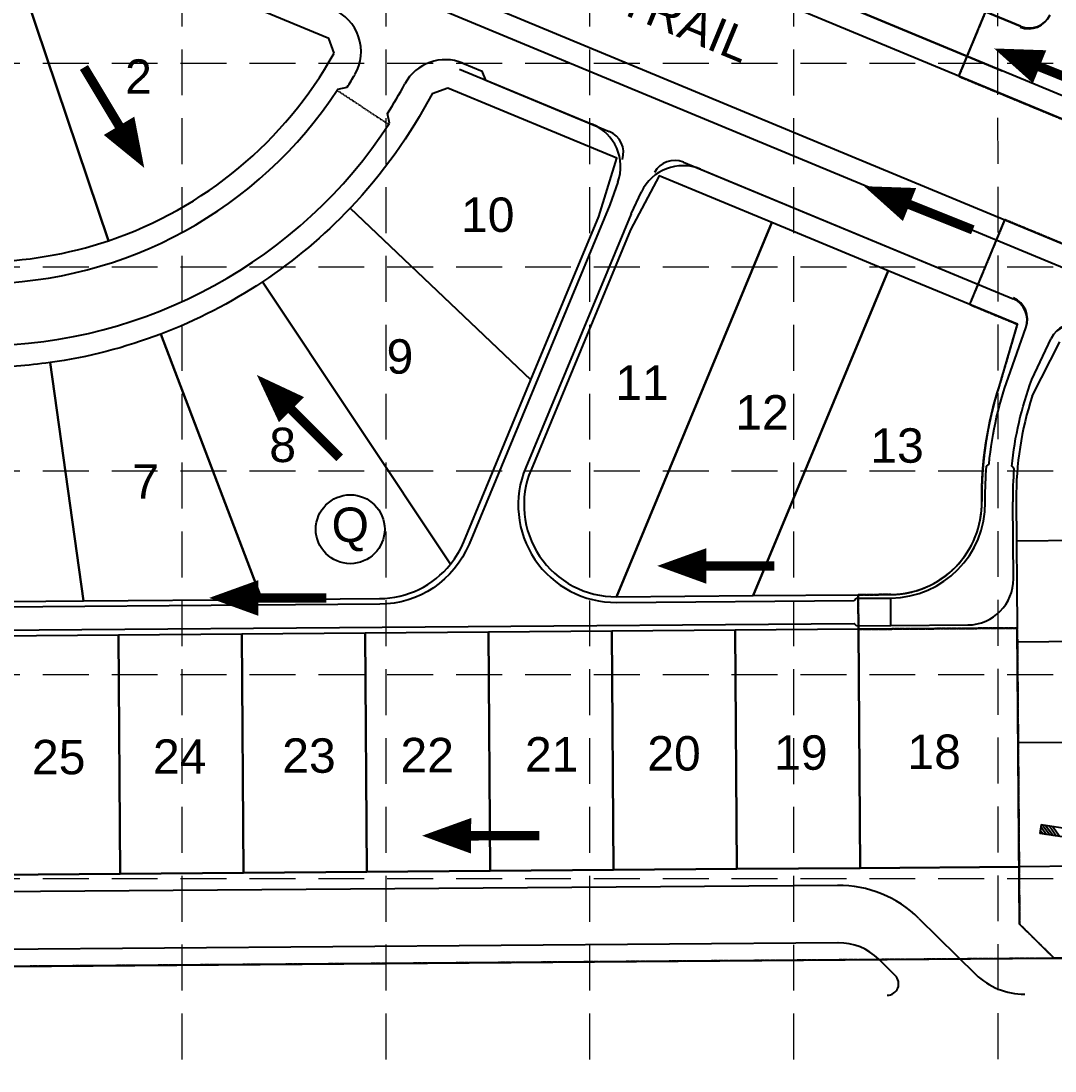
# Model space of a CAD drawing. Header units: inches. Extents: x 2510995 to 2514555, y 7106046 to 7111737.
# Drawn here: x 2513148.5 to 2513598.8, y 7109429.3 to 7109886.7 of the extents above; entities that cross this region are included whole.
import ezdxf
from ezdxf.enums import TextEntityAlignment as Align

# ---------------------------------------------------------------- set-up
doc = ezdxf.new("R2010")
doc.units = ezdxf.units.IN
doc.header["$MEASUREMENT"] = 0
for name, pattern in [('BORDER2', [0.875, 0.25, -0.125, 0.25, -0.125, 0, -0.125]), ('DASHED', [0.75, 0.5, -0.25]), ('HIDDEN', [0.375, 0.25, -0.125]), ('HIDDEN2', [0.1875, 0.125, -0.0625]), ('XHO460PV$0$HIDDEN2', [0.1875, 0.125, -0.0625])]:
    doc.linetypes.add(name, pattern=pattern)
for name, color, linetype in [('C-STNM-N', 4, 'Continuous'), ('C-WTRC-FULL-PH2B-N', 7, 'Continuous'), ('GRID', 254, 'DASHED'), ('XHO459PT$0$V-BNDY-N-P6', 6, 'BORDER2'), ('XHO459PT$0$V-PROP-SUBD-N-P6', 14, 'Continuous'), ('XHO459PT$0$V-RWAY-LINE-N-P6', 14, 'Continuous'), ('XHO459PV$0$C-ROAD-BACK-P6', 14, 'Continuous'), ('XHO459PV$0$C-ROAD-BACK-P7', 9, 'Continuous'), ('XHO459PV$0$C-ROAD-FACE-P6', 6, 'Continuous'), ('XHO459PV$0$C-ROAD-TEMP-P6', 6, 'Continuous'), ('XHO460PT$0$V-AREA-PLINE', 6, 'Continuous'), ('XHO460PT$0$V-BNDY-N-P7', 3, 'HIDDEN2'), ('XHO460PT$0$V-PROP-BLOK-IDEN-N-P7', 6, 'Continuous'), ('XHO460PT$0$V-PROP-SUBD-IDEN-N-P7', 6, 'Continuous'), ('XHO460PT$0$V-PROP-SUBD-N-P7', 7, 'Continuous'), ('XHO460PV$0$C-ROAD-BOC-N', 4, 'Continuous'), ('XHO460PV$0$C-TRANSITION', 6, 'XHO460PV$0$HIDDEN2'), ('XHOE001PT$0$V-BNDY-ROW-DED-E', 6, 'Continuous')]:
    doc.layers.add(name, color=color, linetype=linetype)
doc.layers.add('XHO459PT$0$V-AREA-PLIN', color=163, linetype='Continuous', plot=False)
doc.styles.get("Standard").update_dxf_attribs({"font": 'ARIAL.TTF'})

# ---------------------------------------------------------------- blocks, each defined once
blk = doc.blocks.new('ARR')
blk.add_lwpolyline([(-5.56, 0.32, 0, 3.78, 0), (-0.35, 0.31, 3.78, 3.78, 0)], format="xyseb")
at = {"const_width": 1}
blk.add_lwpolyline([(-0.35, 0.31), (6.88, 0.31)], dxfattribs=at)

msp = doc.modelspace()

# ---------------------------------------------------------------- linework, layer by layer
at = {"color": 7}
for p, q in [((2513592.8, 7109536.72), (2513592.19, 7109532.79)), ((2513619.4, 7109528.58), (2513592.19, 7109532.79)), ((2513592.42, 7109534.27), (2513593.67, 7109532.56)), ((2513592.64, 7109535.74), (2513595.14, 7109532.33)), ((2513592.8, 7109536.72), (2513620.01, 7109532.52)), ((2513593.28, 7109536.65), (2513596.6, 7109532.11)), ((2513594.75, 7109536.42), (2513598.07, 7109531.88)), ((2513596.22, 7109536.19), (2513599.54, 7109531.65)), ((2513597.68, 7109535.97), (2513601.01, 7109531.43))]:
    msp.add_line(p, q, dxfattribs=at)
at = {"layer": 'GRID', "color": 252, "linetype": 'HIDDEN', "lineweight": 0, "ltscale": 80}
for p, q in [((2513218.74, 7106494.34), (2513218.74, 7111643.94)), ((2513307.52, 7106494.33), (2513307.52, 7111643.94)), ((2513396.3, 7106494.32), (2513396.3, 7111643.94)), ((2513485.08, 7106494.3), (2513485.08, 7111643.94)), ((2513574.28, 7106494.5), (2513573.86, 7111643.94)), ((2511088, 7109868.32), (2514461.67, 7109868.32)), ((2511088, 7109779.54), (2514461.67, 7109779.54)), ((2511088, 7109690.76), (2514461.67, 7109690.76)), ((2511088, 7109601.98), (2514461.67, 7109601.98)), ((2511088, 7109513.2), (2514461.67, 7109513.2))]:
    msp.add_line(p, q, dxfattribs=at)
at = {"layer": 'XHO459PT$0$V-AREA-PLIN', "color": 7}
msp.add_lwpolyline([(2513928.13, 7110000.52), (2513844.9, 7109799.95, 0.06848), (2513832.79, 7109753.8), (2513835.95, 7109480.24), (2513598.51, 7109478.38), (2513583.4, 7109493.27), (2513582.39, 7109622.26), (2513513.23, 7109621.72), (2513513.11, 7109636.72), (2513527.27, 7109636.83, 0.41556), (2513566.96, 7109677.33, -0.081606), (2513574.61, 7109727.83), (2513582.45, 7109754.57), (2513561.67, 7109763.19), (2513577, 7109800.13), (2513679.71, 7109757.51), (2513684.72, 7109760.58, -0.032186), (2513690.94, 7109801.65), (2513687.43, 7109808.44), (2513556.92, 7109862.6), (2513572.25, 7109899.55)], format="xyb", dxfattribs=at)
msp.add_lwpolyline([(2513928.13, 7110000.52), (2513844.9, 7109799.95, 0.06848), (2513832.79, 7109753.8), (2513835.95, 7109480.24), (2513598.51, 7109478.38), (2513583.4, 7109493.27), (2513582.39, 7109622.26), (2513513.23, 7109621.72), (2513513.11, 7109636.72), (2513527.27, 7109636.83, 0.41556), (2513566.96, 7109677.33, -0.081606), (2513574.61, 7109727.83), (2513582.45, 7109754.57), (2513561.67, 7109763.19), (2513577, 7109800.13), (2513679.71, 7109757.51), (2513684.72, 7109760.58, -0.032186), (2513690.94, 7109801.65), (2513687.43, 7109808.44), (2513556.92, 7109862.6), (2513572.25, 7109899.55)], format="xyb", dxfattribs=at)
at = {"layer": 'XHO459PT$0$V-BNDY-N-P6', "color": 7}
for p, q in [((2513572.25, 7109899.55), (2513556.92, 7109862.6)), ((2513556.92, 7109862.6), (2513687.43, 7109808.44)), ((2513577, 7109800.13), (2513561.67, 7109763.19)), ((2513679.71, 7109757.51), (2513577, 7109800.13)), ((2513561.67, 7109763.19), (2513582.45, 7109754.57)), ((2513582.45, 7109754.57), (2513574.61, 7109727.83)), ((2513527.27, 7109636.83), (2513513.11, 7109636.72)), ((2513513.11, 7109636.72), (2513513.23, 7109621.72)), ((2513513.23, 7109621.72), (2513582.39, 7109622.26)), ((2513582.39, 7109622.26), (2513583.4, 7109493.27)), ((2513583.4, 7109493.27), (2513598.51, 7109478.38)), ((2513598.51, 7109478.38), (2513835.95, 7109480.24))]:
    msp.add_line(p, q, dxfattribs=at)
for centre, radius, start, end in [((2513724.47, 7109679.29), 157.53, 162.0519, 180.7132), ((2513526.96, 7109676.83), 40, 270.4499, 0.7134)]:
    msp.add_arc(centre, radius, start, end, dxfattribs=at)
at = {"layer": 'XHO459PT$0$V-PROP-SUBD-N-P6', "color": 7}
for p, q in [((2513684.09, 7109660.92), (2513582.09, 7109660.12)), ((2513684.43, 7109616.97), (2513582.43, 7109616.17)), ((2513684.78, 7109573.02), (2513582.78, 7109572.22)), ((2513685.2, 7109519.06), (2513583.2, 7109518.27))]:
    msp.add_line(p, q, dxfattribs=at)
at = {"layer": 'XHO459PT$0$V-RWAY-LINE-N-P6', "color": 7}
for p, q in [((2513588.88, 7109723.21), (2513600.92, 7109746.9)), ((2513581.95, 7109678.18), (2513582.39, 7109622.26))]:
    msp.add_line(p, q, dxfattribs=at)
msp.add_arc((2513724.44, 7109679.3), 142.5, 162.0517, 180.4488, dxfattribs=at)
at = {"layer": 'XHO459PV$0$C-ROAD-BACK-P6', "color": 7}
for points in [[(2513702.32, 7109795.02, 0.359196), (2513690.39, 7109817.5), (2513575.81, 7109865.05)], [(2513588.61, 7109785.03), (2513670.39, 7109751.09, 0.499227), (2513697.93, 7109767.33, 13149.900397)]]:
    msp.add_lwpolyline(points, format="xyb", dxfattribs=at)
for centre, start, end in [((2513587.69, 7109893.68), 247.4628, 334.6004), ((2513576.73, 7109756.4), 340.5373, 67.4628), ((2513606.26, 7109744.14), 67.4628, 154.7991)]:
    msp.add_arc(centre, 10, start, end, dxfattribs=at)
at = {"layer": 'XHO459PV$0$C-ROAD-BACK-P7', "color": 7}
for p, q in [((2513042.73, 7110086.26), (2513575.81, 7109865.05)), ((2513165.77, 7110057.94), (2513583.86, 7109884.44)), ((2513016.29, 7110022.53), (2513588.61, 7109785.03)), ((2513339.51, 7109865.66), (2513397.32, 7109841.68)), ((2513444.42, 7109822.13), (2513580.56, 7109765.64)), ((2513408.48, 7109816.47), (2513404.94, 7109806.57)), ((2513414.18, 7109802.74), (2513418.69, 7109812.24)), ((2513511.29, 7109634.21), (2513512.28, 7109635.21)), ((2513052.05, 7109620.61), (2513511.37, 7109624.21)), ((2513512.38, 7109623.21), (2513511.37, 7109624.21)), ((2513512.38, 7109623.21), (2513527.38, 7109623.33))]:
    msp.add_line(p, q, dxfattribs=at)
for points in [[(2513404.94, 7109806.57), (2513343.62, 7109658.8, -0.301033), (2513304.7, 7109632.59), (2513084.41, 7109630.86)], [(2513414.18, 7109802.74), (2513368.3, 7109692.18, 0.53724), (2513407.89, 7109633.4), (2513511.29, 7109634.21)]]:
    msp.add_lwpolyline(points, format="xyb", dxfattribs=at)
msp.add_lwpolyline([(2513512.28, 7109635.21), (2513527.28, 7109635.33)], dxfattribs=at)
for centre, start, end in [((2513389.65, 7109823.2), 340.3253, 67.4628), ((2513436.75, 7109803.66), 67.4628, 154.6004)]:
    msp.add_arc(centre, 20, start, end, dxfattribs=at)
at = {"layer": 'XHO459PV$0$C-ROAD-FACE-P6', "color": 7}
for p, q in [((2513579.42, 7109734), (2513586.16, 7109753.07)), ((2513588.77, 7109730.47), (2513597.21, 7109748.4)), ((2513569.02, 7109692.7), (2513570.11, 7109693.65)), ((2513580.98, 7109691.67), (2513580.07, 7109692.72)), ((2513580.72, 7109643.75), (2513580.46, 7109677.25)), ((2513527.38, 7109623.33), (2513560.88, 7109623.59))]:
    msp.add_line(p, q, dxfattribs=at)
for points in [[(2513570.11, 7109693.65, -0.067095), (2513579.42, 7109734)], [(2513580.07, 7109692.72, -0.067057), (2513588.77, 7109730.47)], [(2513568.46, 7109677.15), (2513568.45, 7109678.08, -0.023471), (2513569.02, 7109692.7, -0.09239)]]:
    msp.add_lwpolyline(points, format="xyb", dxfattribs=at)
for centre, radius, start, end in [((2513587.36, 7109893.54), 10.25, 248.889, 336.1118), ((2513576.59, 7109756.74), 10.25, 339.0204, 66.0314), ((2513606.59, 7109744.28), 10.25, 68.884, 156.3053), ((2513724.52, 7109679.28), 144.08, 175.0646, 180.8038), ((2513526.96, 7109676.83), 41.5, 270.4488, 0.4488), ((2513560.72, 7109643.59), 20, 270.4488, 0.4488)]:
    msp.add_arc(centre, radius, start, end, dxfattribs=at)
at = {"layer": 'XHO459PV$0$C-ROAD-TEMP-P6', "color": 7}
msp.add_line((2513527.38, 7109623.33), (2513527.28, 7109635.33), dxfattribs=at)
at = {"layer": 'XHO460PT$0$V-AREA-PLINE', "color": 7}
for points in [[(2513034.01, 7110079.59), (2513027.48, 7110076.89), (2513012.15, 7110039.95), (2513014.85, 7110033.41), (2513577, 7109800.13), (2513679.71, 7109757.51), (2513684.72, 7109760.58, -0.032186), (2513690.94, 7109801.65), (2513687.43, 7109808.44), (2513556.92, 7109862.6)], [(2513034.01, 7110079.59), (2513027.48, 7110076.89), (2513012.15, 7110039.95), (2513014.85, 7110033.41), (2513577, 7109800.13), (2513679.71, 7109757.51), (2513684.72, 7109760.58, -0.032186), (2513690.94, 7109801.65), (2513687.43, 7109808.44), (2513556.92, 7109862.6)], [(2513034.01, 7110079.59), (2513027.48, 7110076.89), (2513012.15, 7110039.95), (2513014.85, 7110033.41), (2513577, 7109800.13), (2513679.71, 7109757.51), (2513684.72, 7109760.58, -0.032186), (2513690.94, 7109801.65), (2513687.43, 7109808.44), (2513556.92, 7109862.6)], [(2513034.01, 7110079.59), (2513027.48, 7110076.89), (2513012.15, 7110039.95), (2513014.85, 7110033.41), (2513577, 7109800.13), (2513679.71, 7109757.51), (2513684.72, 7109760.58, -0.032186), (2513690.94, 7109801.65), (2513687.43, 7109808.44), (2513556.92, 7109862.6)], [(2513284.81, 7109872.69), (2513282.56, 7109879.01), (2513169.83, 7109925.79), (2513159.42, 7109909.27, -0.064284), (2513150.45, 7109898.42), (2513186.63, 7109790.99, 0.186697)], [(2513284.81, 7109872.69), (2513282.56, 7109879.01), (2513169.83, 7109925.79), (2513159.42, 7109909.27, -0.064284), (2513150.45, 7109898.42), (2513186.63, 7109790.99, 0.186697)], [(2513284.81, 7109872.69), (2513282.56, 7109879.01), (2513169.83, 7109925.79), (2513159.42, 7109909.27, -0.064284), (2513150.45, 7109898.42), (2513186.63, 7109790.99, 0.186697)], [(2513284.81, 7109872.69), (2513282.56, 7109879.01), (2513169.83, 7109925.79), (2513159.42, 7109909.27, -0.064284), (2513150.45, 7109898.42), (2513186.63, 7109790.99, 0.186697)], [(2513150.45, 7109898.42, -0.188147), (2513113.32, 7109883.6), (2513108.07, 7109883.56), (2513108.87, 7109781.56), (2513131.52, 7109781.74, 0.07943), (2513186.63, 7109790.99)], [(2513150.45, 7109898.42, -0.188147), (2513113.32, 7109883.6), (2513108.07, 7109883.56), (2513108.87, 7109781.56), (2513131.52, 7109781.74, 0.07943), (2513186.63, 7109790.99)], [(2513150.45, 7109898.42, -0.188147), (2513113.32, 7109883.6), (2513108.07, 7109883.56), (2513108.87, 7109781.56), (2513131.52, 7109781.74, 0.07943), (2513186.63, 7109790.99)], [(2513150.45, 7109898.42, -0.188147), (2513113.32, 7109883.6), (2513108.07, 7109883.56), (2513108.87, 7109781.56), (2513131.52, 7109781.74, 0.07943), (2513186.63, 7109790.99)], [(2513400.14, 7109801.53), (2513407.99, 7109826.96), (2513334.41, 7109857.49), (2513327.52, 7109854.96, -0.069017), (2513291.82, 7109805.16), (2513370.6, 7109730.34)], [(2513400.14, 7109801.53), (2513407.99, 7109826.96), (2513334.41, 7109857.49), (2513327.52, 7109854.96, -0.069017), (2513291.82, 7109805.16), (2513370.6, 7109730.34)], [(2513400.14, 7109801.53), (2513407.99, 7109826.96), (2513334.41, 7109857.49), (2513327.52, 7109854.96, -0.069017), (2513291.82, 7109805.16), (2513370.6, 7109730.34)], [(2513400.14, 7109801.53), (2513407.99, 7109826.96), (2513334.41, 7109857.49), (2513327.52, 7109854.96, -0.069017), (2513291.82, 7109805.16), (2513370.6, 7109730.34)], [(2513475.53, 7109798.94), (2513426.46, 7109819.3), (2513414, 7109795.78), (2513370.61, 7109691.23, 0.53724), (2513407.87, 7109635.9)], [(2513475.53, 7109798.94), (2513426.46, 7109819.3), (2513414, 7109795.78), (2513370.61, 7109691.23, 0.53724), (2513407.87, 7109635.9)], [(2513475.53, 7109798.94), (2513426.46, 7109819.3), (2513414, 7109795.78), (2513370.61, 7109691.23, 0.53724), (2513407.87, 7109635.9)], [(2513475.53, 7109798.94), (2513426.46, 7109819.3), (2513414, 7109795.78), (2513370.61, 7109691.23, 0.53724), (2513407.87, 7109635.9)], [(2513291.82, 7109805.16, -0.056022), (2513253.7, 7109773.1), (2513335.58, 7109650.08, 0.070629), (2513341.31, 7109659.75), (2513370.6, 7109730.34)], [(2513291.82, 7109805.16, -0.056022), (2513253.7, 7109773.1), (2513335.58, 7109650.08, 0.070629), (2513341.31, 7109659.75), (2513370.6, 7109730.34)], [(2513291.82, 7109805.16, -0.056022), (2513253.7, 7109773.1), (2513335.58, 7109650.08, 0.070629), (2513341.31, 7109659.75), (2513370.6, 7109730.34)], [(2513291.82, 7109805.16, -0.056022), (2513253.7, 7109773.1), (2513335.58, 7109650.08, 0.070629), (2513341.31, 7109659.75), (2513370.6, 7109730.34)], [(2513574.61, 7109727.83), (2513582.45, 7109754.57), (2513561.67, 7109763.19), (2513526.17, 7109777.92), (2513467.43, 7109636.36), (2513513.11, 7109636.72), (2513527.27, 7109636.83, 0.415565), (2513566.96, 7109677.33, -0.081606)], [(2513574.61, 7109727.83), (2513582.45, 7109754.57), (2513561.67, 7109763.19), (2513526.17, 7109777.92), (2513467.43, 7109636.36), (2513513.11, 7109636.72), (2513527.27, 7109636.83, 0.415565), (2513566.96, 7109677.33, -0.081606)], [(2513574.61, 7109727.83), (2513582.45, 7109754.57), (2513561.67, 7109763.19), (2513526.17, 7109777.92), (2513467.43, 7109636.36), (2513513.11, 7109636.72), (2513527.27, 7109636.83, 0.415565), (2513566.96, 7109677.33, -0.081606)], [(2513574.61, 7109727.83), (2513582.45, 7109754.57), (2513561.67, 7109763.19), (2513526.17, 7109777.92), (2513467.43, 7109636.36), (2513513.11, 7109636.72), (2513527.27, 7109636.83, 0.415565), (2513566.96, 7109677.33, -0.081606)], [(2513253.7, 7109773.1, -0.056022), (2513209.41, 7109750.3), (2513253.38, 7109634.69), (2513304.68, 7109635.09, 0.225607), (2513335.58, 7109650.08)], [(2513253.7, 7109773.1, -0.056022), (2513209.41, 7109750.3), (2513253.38, 7109634.69), (2513304.68, 7109635.09, 0.225607), (2513335.58, 7109650.08)], [(2513253.7, 7109773.1, -0.056022), (2513209.41, 7109750.3), (2513253.38, 7109634.69), (2513304.68, 7109635.09, 0.225607), (2513335.58, 7109650.08)], [(2513253.7, 7109773.1, -0.056022), (2513209.41, 7109750.3), (2513253.38, 7109634.69), (2513304.68, 7109635.09, 0.225607), (2513335.58, 7109650.08)], [(2513209.41, 7109750.3, -0.056022), (2513161.16, 7109737.9), (2513175.75, 7109634.08), (2513253.38, 7109634.69)], [(2513209.41, 7109750.3, -0.056022), (2513161.16, 7109737.9), (2513175.75, 7109634.08), (2513253.38, 7109634.69)], [(2513209.41, 7109750.3, -0.056022), (2513161.16, 7109737.9), (2513175.75, 7109634.08), (2513253.38, 7109634.69)], [(2513209.41, 7109750.3, -0.056022), (2513161.16, 7109737.9), (2513175.75, 7109634.08), (2513253.38, 7109634.69)], [(2513161.16, 7109737.9, -0.032951), (2513131.88, 7109735.74), (2513109.04, 7109735.56), (2513109.84, 7109633.56), (2513175.75, 7109634.08)], [(2513161.16, 7109737.9, -0.032951), (2513131.88, 7109735.74), (2513109.04, 7109735.56), (2513109.84, 7109633.56), (2513175.75, 7109634.08)], [(2513161.16, 7109737.9, -0.032951), (2513131.88, 7109735.74), (2513109.04, 7109735.56), (2513109.84, 7109633.56), (2513175.75, 7109634.08)], [(2513161.16, 7109737.9, -0.032951), (2513131.88, 7109735.74), (2513109.04, 7109735.56), (2513109.84, 7109633.56), (2513175.75, 7109634.08)]]:
    msp.add_lwpolyline(points, format="xyb", close=True, dxfattribs=at)
for points in [[(2513526.17, 7109777.92), (2513475.53, 7109798.94), (2513407.87, 7109635.9), (2513467.43, 7109636.36)], [(2513526.17, 7109777.92), (2513475.53, 7109798.94), (2513407.87, 7109635.9), (2513467.43, 7109636.36)], [(2513526.17, 7109777.92), (2513475.53, 7109798.94), (2513407.87, 7109635.9), (2513467.43, 7109636.36)], [(2513526.17, 7109777.92), (2513475.53, 7109798.94), (2513407.87, 7109635.9), (2513467.43, 7109636.36)], [(2513190.92, 7109619.2), (2513137.2, 7109618.78), (2513138.02, 7109514.78), (2513191.73, 7109515.2)], [(2513190.92, 7109619.2), (2513137.2, 7109618.78), (2513138.02, 7109514.78), (2513191.73, 7109515.2)], [(2513190.92, 7109619.2), (2513137.2, 7109618.78), (2513138.02, 7109514.78), (2513191.73, 7109515.2)], [(2513190.92, 7109619.2), (2513137.2, 7109618.78), (2513138.02, 7109514.78), (2513191.73, 7109515.2)], [(2513244.64, 7109619.62), (2513190.92, 7109619.2), (2513191.73, 7109515.2), (2513245.45, 7109515.62)], [(2513244.64, 7109619.62), (2513190.92, 7109619.2), (2513191.73, 7109515.2), (2513245.45, 7109515.62)], [(2513244.64, 7109619.62), (2513190.92, 7109619.2), (2513191.73, 7109515.2), (2513245.45, 7109515.62)], [(2513244.64, 7109619.62), (2513190.92, 7109619.2), (2513191.73, 7109515.2), (2513245.45, 7109515.62)], [(2513298.36, 7109620.04), (2513244.64, 7109619.62), (2513245.45, 7109515.62), (2513299.17, 7109516.04)], [(2513298.36, 7109620.04), (2513244.64, 7109619.62), (2513245.45, 7109515.62), (2513299.17, 7109516.04)], [(2513298.36, 7109620.04), (2513244.64, 7109619.62), (2513245.45, 7109515.62), (2513299.17, 7109516.04)], [(2513298.36, 7109620.04), (2513244.64, 7109619.62), (2513245.45, 7109515.62), (2513299.17, 7109516.04)], [(2513352.07, 7109620.46), (2513298.36, 7109620.04), (2513299.17, 7109516.04), (2513352.89, 7109516.46)], [(2513352.07, 7109620.46), (2513298.36, 7109620.04), (2513299.17, 7109516.04), (2513352.89, 7109516.46)], [(2513352.07, 7109620.46), (2513298.36, 7109620.04), (2513299.17, 7109516.04), (2513352.89, 7109516.46)], [(2513352.07, 7109620.46), (2513298.36, 7109620.04), (2513299.17, 7109516.04), (2513352.89, 7109516.46)], [(2513405.79, 7109620.88), (2513352.07, 7109620.46), (2513352.89, 7109516.46), (2513406.61, 7109516.88)], [(2513405.79, 7109620.88), (2513352.07, 7109620.46), (2513352.89, 7109516.46), (2513406.61, 7109516.88)], [(2513405.79, 7109620.88), (2513352.07, 7109620.46), (2513352.89, 7109516.46), (2513406.61, 7109516.88)], [(2513405.79, 7109620.88), (2513352.07, 7109620.46), (2513352.89, 7109516.46), (2513406.61, 7109516.88)], [(2513459.51, 7109621.3), (2513405.79, 7109620.88), (2513406.61, 7109516.88), (2513460.33, 7109517.3)], [(2513459.51, 7109621.3), (2513405.79, 7109620.88), (2513406.61, 7109516.88), (2513460.33, 7109517.3)], [(2513459.51, 7109621.3), (2513405.79, 7109620.88), (2513406.61, 7109516.88), (2513460.33, 7109517.3)], [(2513459.51, 7109621.3), (2513405.79, 7109620.88), (2513406.61, 7109516.88), (2513460.33, 7109517.3)], [(2513513.23, 7109621.72), (2513459.51, 7109621.3), (2513460.33, 7109517.3), (2513514.04, 7109517.72)], [(2513513.23, 7109621.72), (2513459.51, 7109621.3), (2513460.33, 7109517.3), (2513514.04, 7109517.72)], [(2513513.23, 7109621.72), (2513459.51, 7109621.3), (2513460.33, 7109517.3), (2513514.04, 7109517.72)], [(2513513.23, 7109621.72), (2513459.51, 7109621.3), (2513460.33, 7109517.3), (2513514.04, 7109517.72)], [(2513582.39, 7109622.26), (2513513.23, 7109621.72), (2513514.04, 7109517.72), (2513583.2, 7109518.27)], [(2513582.39, 7109622.26), (2513513.23, 7109621.72), (2513514.04, 7109517.72), (2513583.2, 7109518.27)], [(2513582.39, 7109622.26), (2513513.23, 7109621.72), (2513514.04, 7109517.72), (2513583.2, 7109518.27)], [(2513582.39, 7109622.26), (2513513.23, 7109621.72), (2513514.04, 7109517.72), (2513583.2, 7109518.27)], [(2513583.2, 7109518.27), (2513514.04, 7109517.72), (2513460.33, 7109517.3), (2513406.61, 7109516.88), (2513352.89, 7109516.46), (2513299.17, 7109516.04), (2513245.45, 7109515.62), (2513191.73, 7109515.2), (2513138.02, 7109514.78), (2513084.3, 7109514.36), (2513030.63, 7109513.94), (2513030.87, 7109488.94), (2513016.02, 7109473.82), (2513598.51, 7109478.38), (2513583.4, 7109493.27)], [(2513583.2, 7109518.27), (2513514.04, 7109517.72), (2513460.33, 7109517.3), (2513406.61, 7109516.88), (2513352.89, 7109516.46), (2513299.17, 7109516.04), (2513245.45, 7109515.62), (2513191.73, 7109515.2), (2513138.02, 7109514.78), (2513084.3, 7109514.36), (2513030.63, 7109513.94), (2513030.87, 7109488.94), (2513016.02, 7109473.82), (2513598.51, 7109478.38), (2513583.4, 7109493.27)], [(2513583.2, 7109518.27), (2513514.04, 7109517.72), (2513460.33, 7109517.3), (2513406.61, 7109516.88), (2513352.89, 7109516.46), (2513299.17, 7109516.04), (2513245.45, 7109515.62), (2513191.73, 7109515.2), (2513138.02, 7109514.78), (2513084.3, 7109514.36), (2513030.63, 7109513.94), (2513030.87, 7109488.94), (2513016.02, 7109473.82), (2513598.51, 7109478.38), (2513583.4, 7109493.27)], [(2513583.2, 7109518.27), (2513514.04, 7109517.72), (2513460.33, 7109517.3), (2513406.61, 7109516.88), (2513352.89, 7109516.46), (2513299.17, 7109516.04), (2513245.45, 7109515.62), (2513191.73, 7109515.2), (2513138.02, 7109514.78), (2513084.3, 7109514.36), (2513030.63, 7109513.94), (2513030.87, 7109488.94), (2513016.02, 7109473.82), (2513598.51, 7109478.38), (2513583.4, 7109493.27)]]:
    msp.add_lwpolyline(points, close=True, dxfattribs=at)
at = {"layer": 'XHO460PT$0$V-BNDY-N-P7', "color": 7}
for p, q in [((2513572.25, 7109899.55), (2513556.92, 7109862.6)), ((2513572.25, 7109899.55), (2513556.92, 7109862.6)), ((2513572.25, 7109899.55), (2513556.92, 7109862.6)), ((2513556.92, 7109862.6), (2513687.43, 7109808.44)), ((2513556.92, 7109862.6), (2513687.43, 7109808.44)), ((2513556.92, 7109862.6), (2513687.43, 7109808.44)), ((2513556.92, 7109862.6), (2513687.43, 7109808.44)), ((2513561.67, 7109763.19), (2513577, 7109800.13)), ((2513561.67, 7109763.19), (2513577, 7109800.13)), ((2513561.67, 7109763.19), (2513577, 7109800.13)), ((2513577, 7109800.13), (2513679.71, 7109757.51)), ((2513577, 7109800.13), (2513679.71, 7109757.51)), ((2513577, 7109800.13), (2513679.71, 7109757.51)), ((2513577, 7109800.13), (2513679.71, 7109757.51)), ((2513561.67, 7109763.19), (2513582.45, 7109754.57)), ((2513561.67, 7109763.19), (2513582.45, 7109754.57)), ((2513561.67, 7109763.19), (2513582.45, 7109754.57)), ((2513561.67, 7109763.19), (2513582.45, 7109754.57)), ((2513574.61, 7109727.83), (2513582.45, 7109754.57)), ((2513574.61, 7109727.83), (2513582.45, 7109754.57)), ((2513574.61, 7109727.83), (2513582.45, 7109754.57)), ((2513574.61, 7109727.83), (2513582.45, 7109754.57)), ((2513513.11, 7109636.72), (2513527.27, 7109636.83)), ((2513513.11, 7109636.72), (2513527.27, 7109636.83)), ((2513513.11, 7109636.72), (2513527.27, 7109636.83)), ((2513513.11, 7109636.72), (2513527.27, 7109636.83)), ((2513513.23, 7109621.72), (2513513.11, 7109636.72)), ((2513513.23, 7109621.72), (2513513.11, 7109636.72)), ((2513513.23, 7109621.72), (2513513.11, 7109636.72)), ((2513513.23, 7109621.72), (2513513.11, 7109636.72)), ((2513582.39, 7109622.26), (2513513.23, 7109621.72)), ((2513582.39, 7109622.26), (2513513.23, 7109621.72)), ((2513582.39, 7109622.26), (2513513.23, 7109621.72)), ((2513582.39, 7109622.26), (2513513.23, 7109621.72)), ((2513583.4, 7109493.27), (2513582.39, 7109622.26)), ((2513583.4, 7109493.27), (2513582.39, 7109622.26)), ((2513583.4, 7109493.27), (2513582.39, 7109622.26)), ((2513583.4, 7109493.27), (2513582.39, 7109622.26)), ((2513598.51, 7109478.38), (2513583.4, 7109493.27)), ((2513598.51, 7109478.38), (2513583.4, 7109493.27)), ((2513598.51, 7109478.38), (2513583.4, 7109493.27)), ((2513598.51, 7109478.38), (2513583.4, 7109493.27)), ((2513598.51, 7109478.38), (2512868.02, 7109472.66)), ((2513598.51, 7109478.38), (2512868.02, 7109472.66)), ((2513598.51, 7109478.38), (2512868.02, 7109472.66)), ((2513598.51, 7109478.38), (2512868.02, 7109472.66))]:
    msp.add_line(p, q, dxfattribs=at)
for centre, radius, start, end in [((2513724.47, 7109679.29), 157.53, 162.0519, 180.7132), ((2513724.47, 7109679.29), 157.53, 162.0519, 180.7132), ((2513724.47, 7109679.29), 157.53, 162.0519, 180.7132), ((2513724.47, 7109679.29), 157.53, 162.0519, 180.7132), ((2513526.96, 7109676.83), 40, 270.4499, 0.7134), ((2513526.96, 7109676.83), 40, 270.4499, 0.7134), ((2513526.96, 7109676.83), 40, 270.4499, 0.7134), ((2513526.96, 7109676.83), 40, 270.4499, 0.7134)]:
    msp.add_arc(centre, radius, start, end, dxfattribs=at)
at = {"layer": 'XHO460PT$0$V-PROP-BLOK-IDEN-N-P7', "color": 7}
msp.add_circle((2513291.89, 7109665.29), 15, dxfattribs=at)
msp.add_circle((2513291.89, 7109665.29), 15, dxfattribs=at)
msp.add_circle((2513291.89, 7109665.29), 15, dxfattribs=at)
msp.add_circle((2513291.89, 7109665.29), 15, dxfattribs=at)
at = {"layer": 'XHO460PT$0$V-PROP-SUBD-N-P7', "color": 7}
for p, q in [((2513186.63, 7109790.99), (2513150.45, 7109898.42)), ((2513186.63, 7109790.99), (2513150.45, 7109898.42)), ((2513186.63, 7109790.99), (2513150.45, 7109898.42)), ((2513186.63, 7109790.99), (2513150.45, 7109898.42)), ((2513291.82, 7109805.16), (2513370.6, 7109730.34)), ((2513291.82, 7109805.16), (2513370.6, 7109730.34)), ((2513291.82, 7109805.16), (2513370.6, 7109730.34)), ((2513291.82, 7109805.16), (2513370.6, 7109730.34)), ((2513475.53, 7109798.94), (2513407.87, 7109635.9)), ((2513475.53, 7109798.94), (2513407.87, 7109635.9)), ((2513475.53, 7109798.94), (2513407.87, 7109635.9)), ((2513475.53, 7109798.94), (2513407.87, 7109635.9)), ((2513526.17, 7109777.92), (2513467.43, 7109636.36)), ((2513526.17, 7109777.92), (2513467.43, 7109636.36)), ((2513526.17, 7109777.92), (2513467.43, 7109636.36)), ((2513526.17, 7109777.92), (2513467.43, 7109636.36)), ((2513253.7, 7109773.1), (2513335.58, 7109650.08)), ((2513253.7, 7109773.1), (2513335.58, 7109650.08)), ((2513253.7, 7109773.1), (2513335.58, 7109650.08)), ((2513253.7, 7109773.1), (2513335.58, 7109650.08)), ((2513209.41, 7109750.3), (2513253.38, 7109634.69)), ((2513209.41, 7109750.3), (2513253.38, 7109634.69)), ((2513209.41, 7109750.3), (2513253.38, 7109634.69)), ((2513209.41, 7109750.3), (2513253.38, 7109634.69)), ((2513161.16, 7109737.9), (2513175.75, 7109634.08)), ((2513161.16, 7109737.9), (2513175.75, 7109634.08)), ((2513161.16, 7109737.9), (2513175.75, 7109634.08)), ((2513161.16, 7109737.9), (2513175.75, 7109634.08)), ((2513191.73, 7109515.2), (2513190.92, 7109619.2)), ((2513191.73, 7109515.2), (2513190.92, 7109619.2)), ((2513191.73, 7109515.2), (2513190.92, 7109619.2)), ((2513191.73, 7109515.2), (2513190.92, 7109619.2)), ((2513245.45, 7109515.62), (2513244.64, 7109619.62)), ((2513245.45, 7109515.62), (2513244.64, 7109619.62)), ((2513245.45, 7109515.62), (2513244.64, 7109619.62)), ((2513245.45, 7109515.62), (2513244.64, 7109619.62)), ((2513299.17, 7109516.04), (2513298.36, 7109620.04)), ((2513299.17, 7109516.04), (2513298.36, 7109620.04)), ((2513299.17, 7109516.04), (2513298.36, 7109620.04)), ((2513299.17, 7109516.04), (2513298.36, 7109620.04)), ((2513352.89, 7109516.46), (2513352.07, 7109620.46)), ((2513352.89, 7109516.46), (2513352.07, 7109620.46)), ((2513352.89, 7109516.46), (2513352.07, 7109620.46)), ((2513352.89, 7109516.46), (2513352.07, 7109620.46)), ((2513406.61, 7109516.88), (2513405.79, 7109620.88)), ((2513406.61, 7109516.88), (2513405.79, 7109620.88)), ((2513406.61, 7109516.88), (2513405.79, 7109620.88)), ((2513406.61, 7109516.88), (2513405.79, 7109620.88)), ((2513460.33, 7109517.3), (2513459.51, 7109621.3)), ((2513460.33, 7109517.3), (2513459.51, 7109621.3)), ((2513460.33, 7109517.3), (2513459.51, 7109621.3)), ((2513460.33, 7109517.3), (2513459.51, 7109621.3)), ((2513514.04, 7109517.72), (2513513.23, 7109621.72)), ((2513514.04, 7109517.72), (2513513.23, 7109621.72)), ((2513514.04, 7109517.72), (2513513.23, 7109621.72)), ((2513514.04, 7109517.72), (2513513.23, 7109621.72))]:
    msp.add_line(p, q, dxfattribs=at)
at = {"layer": 'XHO460PV$0$C-ROAD-BOC-N', "color": 7}
for p, q in [((2513575.81, 7109865.05), (2513052.78, 7110082.09)), ((2513575.81, 7109865.05), (2513052.78, 7110082.09)), ((2513583.86, 7109884.44), (2513158.37, 7110061.01)), ((2513583.86, 7109884.44), (2513158.37, 7110061.01)), ((2513026.34, 7110018.36), (2513588.61, 7109785.03)), ((2513026.34, 7110018.36), (2513588.61, 7109785.03)), ((2513340.96, 7109868.31), (2513349.27, 7109864.86)), ((2513340.96, 7109868.31), (2513349.27, 7109864.86)), ((2513350.89, 7109860.94), (2513349.27, 7109864.86)), ((2513350.89, 7109860.94), (2513349.27, 7109864.86)), ((2513286.42, 7109856.97), (2513290.55, 7109857.85)), ((2513286.42, 7109856.97), (2513290.55, 7109857.85)), ((2513350.89, 7109860.94), (2513404.72, 7109838.61)), ((2513350.89, 7109860.94), (2513404.72, 7109838.61)), ((2513309, 7109842.16), (2513308.11, 7109846.33)), ((2513309, 7109842.16), (2513308.11, 7109846.33)), ((2513437.02, 7109825.2), (2513580.56, 7109765.64)), ((2513437.02, 7109825.2), (2513580.56, 7109765.64)), ((2513504.12, 7109510.15), (2513109.93, 7109507.06)), ((2513504.12, 7109510.15), (2513109.93, 7109507.06)), ((2513539.59, 7109495.78), (2513564.35, 7109471.4)), ((2513539.59, 7109495.78), (2513564.35, 7109471.4)), ((2513504.32, 7109485.15), (2513110.12, 7109482.06)), ((2513504.32, 7109485.15), (2513110.12, 7109482.06)), ((2513522.06, 7109477.96), (2513529.25, 7109470.88)), ((2513522.06, 7109477.96), (2513529.25, 7109470.88))]:
    msp.add_line(p, q, dxfattribs=at)
for centre, radius, start, end in [((2513276.57, 7109873.38), 20, 329.7639, 67.4628), ((2513276.57, 7109873.38), 20, 329.7639, 67.4628), ((2513333.29, 7109849.84), 20, 67.4628, 151.8092), ((2513333.29, 7109849.84), 20, 67.4628, 151.8092), ((2513130.13, 7109958.73), 189.5, 327.8358, 329.7639), ((2513130.13, 7109958.73), 189.5, 327.8358, 329.7639), ((2513130.13, 7109958.73), 210.5, 327.7266, 331.8092), ((2513130.13, 7109958.73), 210.5, 327.7266, 331.8092), ((2513130.13, 7109958.73), 186.5, 270.4488, 326.9317), ((2513130.13, 7109958.73), 186.5, 270.4488, 326.9317), ((2513130.13, 7109958.73), 213.5, 270.4488, 326.9076), ((2513130.13, 7109958.73), 213.5, 270.4488, 326.9076), ((2513400.88, 7109829.37), 10, 342.8522, 67.4628), ((2513400.88, 7109829.37), 10, 342.8522, 67.4628), ((2513433.19, 7109815.96), 10, 67.4628, 152.0735), ((2513433.19, 7109815.96), 10, 67.4628, 152.0735), ((2513504.52, 7109460.15), 50, 45.4488, 90.4488), ((2513504.52, 7109460.15), 50, 45.4488, 90.4488), ((2513504.52, 7109460.15), 25, 45.4488, 90.4488), ((2513504.52, 7109460.15), 25, 45.4488, 90.4488), ((2513525.75, 7109467.31), 5, 270.4488, 45.4488), ((2513525.75, 7109467.31), 5, 270.4488, 45.4488), ((2513585.4, 7109492.78), 30, 225.4488, 270.4488), ((2513585.4, 7109492.78), 30, 225.4488, 270.4488)]:
    msp.add_arc(centre, radius, start, end, dxfattribs=at)
at = {"layer": 'XHO460PV$0$C-TRANSITION', "color": 7}
for q in [(2513286.5, 7109856.18), (2513286.5, 7109856.18), (2513308.24, 7109841.92), (2513308.24, 7109841.92)]:
    msp.add_line((2513297.37, 7109849.05), q, dxfattribs=at)
at = {"layer": 'XHOE001PT$0$V-BNDY-ROW-DED-E', "color": 7}
msp.add_line((2514273.54, 7109483.67), (2511444.16, 7109461.51), dxfattribs=at)

# ---------------------------------------------------------------- block references
at = {"layer": 'C-WTRC-FULL-PH2B-N', "color": 7, "yscale": 4.103190017864108, "zscale": 4.103190018695618}
for p, xscale, rotation in [((2513592.99, 7109865.02), 4.103190018248673, 338.1836456403984), ((2513191.54, 7109842.92), 4.10319001821425, 121.01809830416), ((2513536.34, 7109805.02), 4.103190018248673, 338.1836456403984), ((2513266.44, 7109715.43), 4.103190018223827, 315.0475749752747), ((2513448.42, 7109648.02), 4.10319001818805, 0.03390408420726088), ((2513253.24, 7109634.08), 4.10319001818805, 0.03390408420726088), ((2513345.98, 7109530.48), 4.10319001818805, 0.03390408420726088)]:
    msp.add_blockref('ARR', p, dxfattribs=dict(at, xscale=xscale, rotation=rotation))

# ---------------------------------------------------------------- texts
at = {"layer": 'C-STNM-N', "color": 7}
msp.add_text('PLEASANT VALLEY TRAIL ', height=15, rotation=337.5578, dxfattribs=at).set_placement((2513222.51, 7109967.3, 1457.2))
at = {"layer": 'XHO460PT$0$V-PROP-BLOK-IDEN-N-P7', "color": 7}
msp.add_text('Q', height=15, dxfattribs=at).set_placement((2513291.89, 7109665.29), align=Align.MIDDLE)
msp.add_text('Q', height=15, dxfattribs=at).set_placement((2513291.89, 7109665.29), align=Align.MIDDLE)
msp.add_text('Q', height=15, dxfattribs=at).set_placement((2513291.89, 7109665.29), align=Align.MIDDLE)
msp.add_text('Q', height=15, dxfattribs=at).set_placement((2513291.89, 7109665.29), align=Align.MIDDLE)
at = {"layer": 'XHO460PT$0$V-PROP-SUBD-IDEN-N-P7', "color": 7}
for s, p in [('2', (2513199.66, 7109862.6)), ('2', (2513199.66, 7109862.6)), ('2', (2513199.66, 7109862.6)), ('2', (2513199.66, 7109862.6)), ('10', (2513351.75, 7109802.31)), ('10', (2513351.75, 7109802.31)), ('10', (2513351.75, 7109802.31)), ('10', (2513351.75, 7109802.31)), ('9', (2513313.52, 7109740.56)), ('9', (2513313.52, 7109740.56)), ('9', (2513313.52, 7109740.56)), ('9', (2513313.52, 7109740.56)), ('11', (2513418.98, 7109729.14)), ('11', (2513418.98, 7109729.14)), ('11', (2513418.98, 7109729.14)), ('11', (2513418.98, 7109729.14)), ('12', (2513471.23, 7109716.33)), ('12', (2513471.23, 7109716.33)), ('12', (2513471.23, 7109716.33)), ('12', (2513471.23, 7109716.33)), ('8', (2513262.45, 7109702.04)), ('8', (2513262.45, 7109702.04)), ('8', (2513262.45, 7109702.04)), ('8', (2513262.45, 7109702.04)), ('13', (2513530.03, 7109701.77)), ('13', (2513530.03, 7109701.77)), ('13', (2513530.03, 7109701.77)), ('13', (2513530.03, 7109701.77)), ('7', (2513202.81, 7109686.1)), ('7', (2513202.81, 7109686.1)), ('7', (2513202.81, 7109686.1)), ('7', (2513202.81, 7109686.1)), ('25', (2513164.9, 7109566.04)), ('25', (2513164.9, 7109566.04)), ('25', (2513164.9, 7109566.04)), ('25', (2513164.9, 7109566.04)), ('24', (2513217.62, 7109566.36)), ('24', (2513217.62, 7109566.36)), ('24', (2513217.62, 7109566.36)), ('24', (2513217.62, 7109566.36)), ('23', (2513273.91, 7109566.71)), ('23', (2513273.91, 7109566.71)), ('23', (2513273.91, 7109566.71)), ('23', (2513273.91, 7109566.71)), ('22', (2513325.39, 7109567.02)), ('22', (2513325.39, 7109567.02)), ('22', (2513325.39, 7109567.02)), ('22', (2513325.39, 7109567.02)), ('21', (2513379.65, 7109567.35)), ('21', (2513379.65, 7109567.35)), ('21', (2513379.65, 7109567.35)), ('21', (2513379.65, 7109567.35)), ('20', (2513432.88, 7109567.68)), ('20', (2513432.88, 7109567.68)), ('20', (2513432.88, 7109567.68)), ('20', (2513432.88, 7109567.68)), ('19', (2513488.14, 7109568.02)), ('19', (2513488.14, 7109568.02)), ('19', (2513488.14, 7109568.02)), ('19', (2513488.14, 7109568.02)), ('18', (2513546.21, 7109568.37)), ('18', (2513546.21, 7109568.37)), ('18', (2513546.21, 7109568.37)), ('18', (2513546.21, 7109568.37))]:
    msp.add_text(s, height=15, dxfattribs=at).set_placement(p, align=Align.MIDDLE)

doc.saveas('drawing.dxf')
